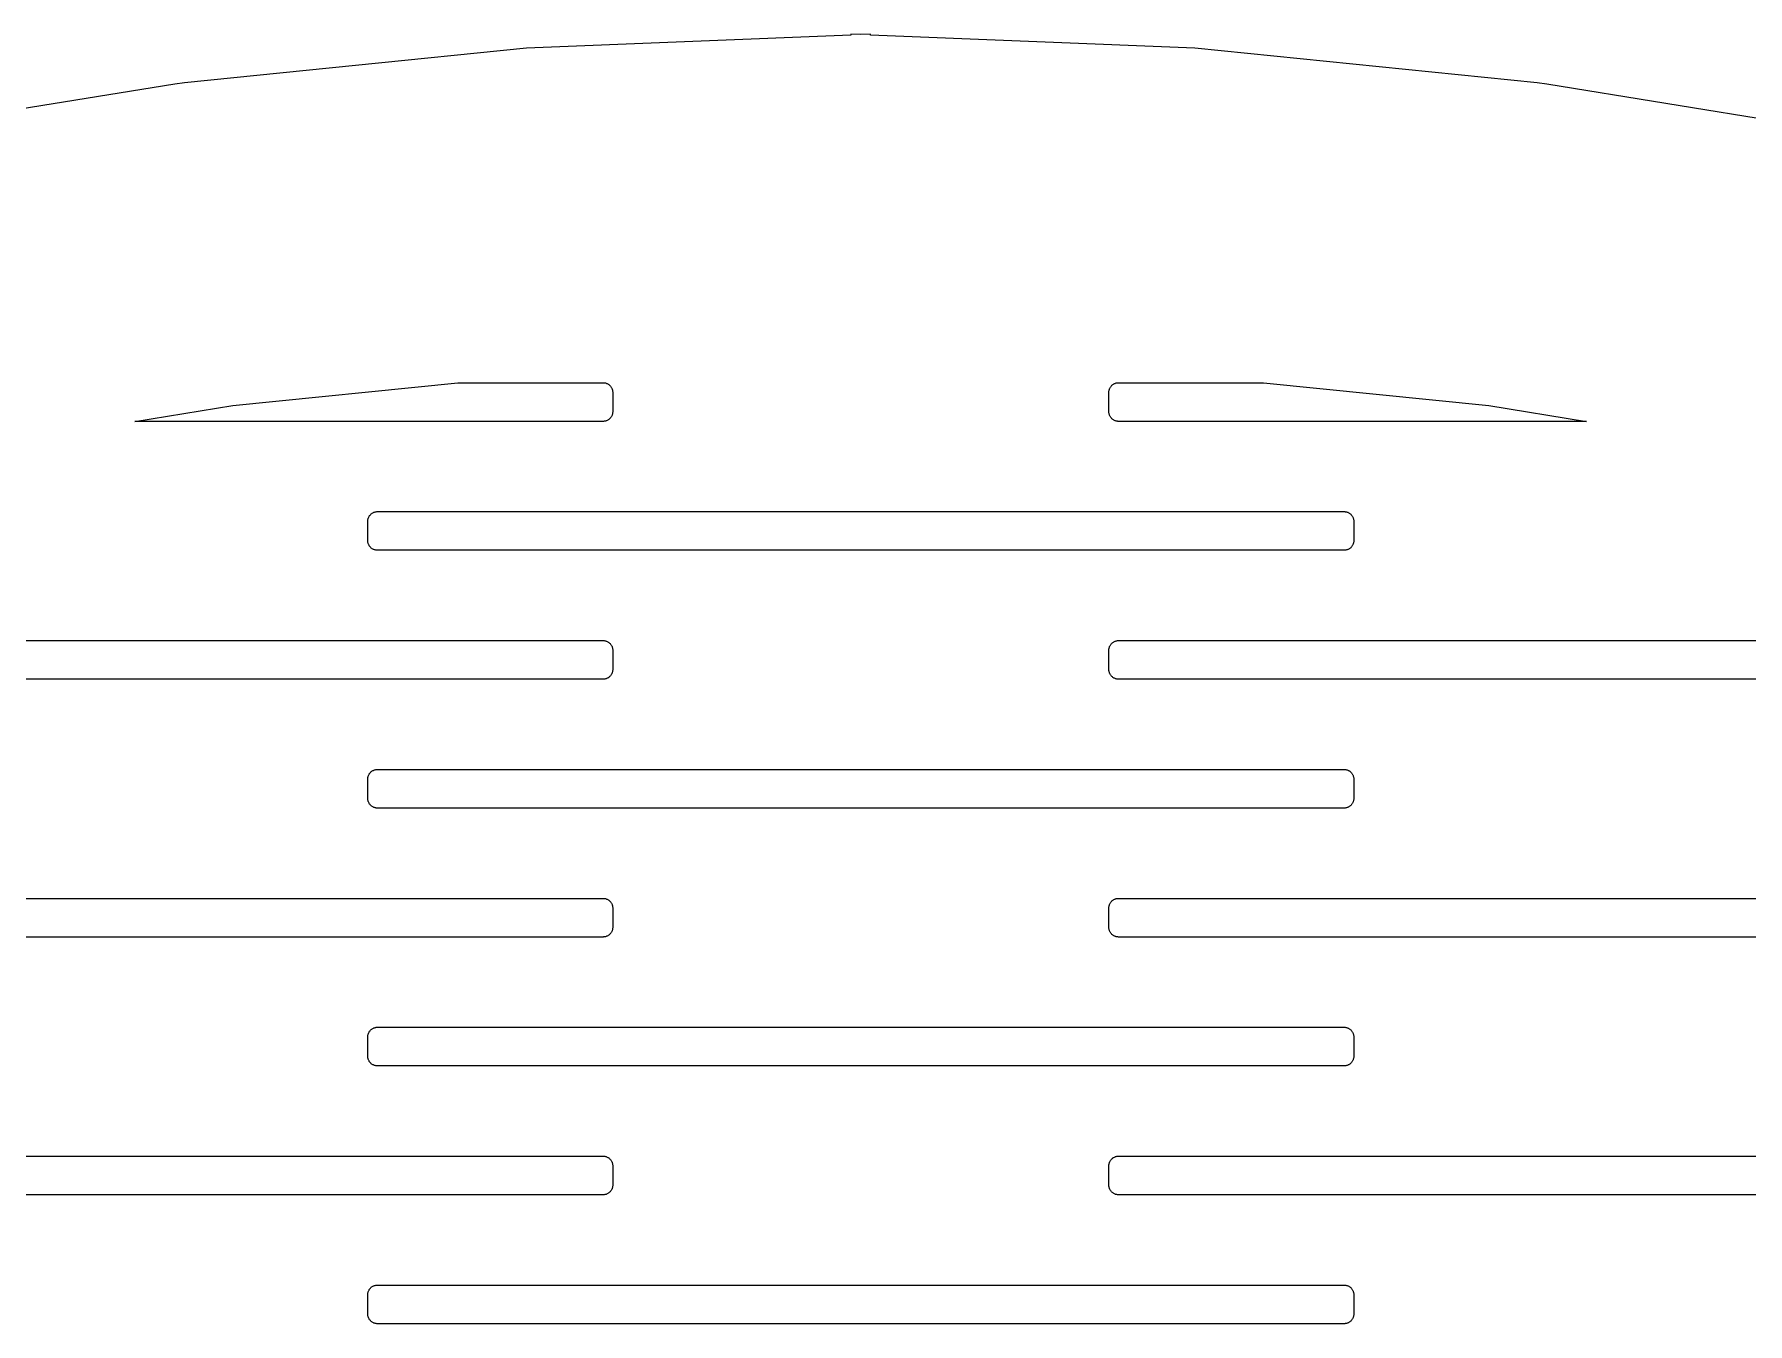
# Model space of a CAD drawing. Header units: metres. Extents: x -156 to 156, y -163 to 163.
# Drawn here: x -25.7 to 27.5, y 122.7 to 162.7 of the extents above; entities that cross this region are included whole.
import ezdxf

# ---------------------------------------------------------------- set-up
doc = ezdxf.new("R2010")
doc.units = ezdxf.units.M

msp = doc.modelspace()

# ---------------------------------------------------------------- linework, layer by layer
for p, q in [((-10.3704, 162.277), (-20.9894, 161.203)), ((-0.30573, 162.687), (-10.3704, 162.277)), ((0, 162.7), (-0.30573, 162.712)), ((-0.30573, 162.712), (-0.30573, 162.687)), ((0.30573, 162.712), (0, 162.7)), ((0.30573, 162.687), (0.30573, 162.712)), ((10.3704, 162.277), (0.30573, 162.687)), ((20.9894, 161.203), (10.3704, 162.277)), ((-21.2901, 161.165), (-31.8081, 159.458)), ((-20.9894, 161.203), (-21.2901, 161.165)), ((21.2901, 161.165), (20.9894, 161.203)), ((31.8081, 159.458), (21.2901, 161.165)), ((-19.4877, 151.193), (-12.5017, 151.9)), ((-12.5017, 151.9), (-8, 151.9)), ((-8, 151.9), (-7.98116, 151.899)), ((-7.98116, 151.899), (-7.96239, 151.898)), ((-7.96239, 151.898), (-7.94377, 151.895)), ((-7.94377, 151.895), (-7.92538, 151.891)), ((-7.92538, 151.891), (-7.90729, 151.885)), ((-7.90729, 151.885), (-7.88956, 151.879)), ((-7.88956, 151.879), (-7.87225, 151.871)), ((-7.87225, 151.871), (-7.85547, 151.863)), ((-7.85547, 151.863), (-7.83925, 151.853)), ((-7.83925, 151.853), (-7.82365, 151.843)), ((-7.82365, 151.843), (-7.80876, 151.831)), ((-7.80876, 151.831), (-7.79463, 151.819)), ((-7.79463, 151.819), (-7.7813, 151.805)), ((-7.7813, 151.805), (-7.76884, 151.791)), ((-7.76884, 151.791), (-7.75729, 151.776)), ((-7.75729, 151.776), (-7.74669, 151.761)), ((-7.74669, 151.761), (-7.73711, 151.745)), ((-7.73711, 151.745), (-7.72855, 151.728)), ((-7.72855, 151.728), (-7.72105, 151.71)), ((-7.72105, 151.71), (-7.71468, 151.693)), ((-7.71468, 151.693), (-7.70941, 151.675)), ((-7.70941, 151.675), (-7.70531, 151.656)), ((-7.70531, 151.656), (-7.70236, 151.638)), ((-7.70236, 151.638), (-7.70059, 151.619)), ((-7.70059, 151.619), (-7.7, 151.6)), ((-7.7, 151.6), (-7.7, 151)), ((7.7, 151.6), (7.70059, 151.619)), ((7.7, 151), (7.7, 151.6)), ((7.70059, 151.619), (7.70236, 151.638)), ((7.70236, 151.638), (7.70531, 151.656)), ((7.70531, 151.656), (7.70941, 151.675)), ((7.70941, 151.675), (7.71468, 151.693)), ((7.71468, 151.693), (7.72105, 151.71)), ((7.72105, 151.71), (7.72855, 151.728)), ((7.72855, 151.728), (7.73711, 151.745)), ((7.73711, 151.745), (7.74669, 151.761)), ((7.74669, 151.761), (7.75729, 151.776)), ((7.75729, 151.776), (7.76884, 151.791)), ((7.76884, 151.791), (7.7813, 151.805)), ((7.7813, 151.805), (7.79463, 151.819)), ((7.79463, 151.819), (7.80876, 151.831)), ((7.80876, 151.831), (7.82365, 151.843)), ((7.82365, 151.843), (7.83925, 151.853)), ((7.83925, 151.853), (7.85547, 151.863)), ((7.85547, 151.863), (7.87225, 151.871)), ((7.87225, 151.871), (7.88956, 151.879)), ((7.88956, 151.879), (7.90729, 151.885)), ((7.90729, 151.885), (7.92538, 151.891)), ((7.92538, 151.891), (7.94377, 151.895)), ((7.94377, 151.895), (7.96239, 151.898)), ((7.96239, 151.898), (7.98116, 151.899)), ((7.98116, 151.899), (8, 151.9)), ((8, 151.9), (12.5017, 151.9)), ((12.5017, 151.9), (19.4877, 151.193)), ((-22.5271, 150.7), (-19.4877, 151.193)), ((19.4877, 151.193), (22.5271, 150.7)), ((-8, 150.7), (-22.5271, 150.7)), ((-7.98116, 150.701), (-8, 150.7)), ((-7.96239, 150.702), (-7.98116, 150.701)), ((-7.94377, 150.705), (-7.96239, 150.702)), ((-7.92538, 150.709), (-7.94377, 150.705)), ((-7.90729, 150.715), (-7.92538, 150.709)), ((-7.88956, 150.721), (-7.90729, 150.715)), ((-7.87225, 150.729), (-7.88956, 150.721)), ((-7.85547, 150.737), (-7.87225, 150.729)), ((-7.83925, 150.747), (-7.85547, 150.737)), ((-7.82365, 150.757), (-7.83925, 150.747)), ((-7.80876, 150.769), (-7.82365, 150.757)), ((-7.79463, 150.781), (-7.80876, 150.769)), ((-7.7813, 150.795), (-7.79463, 150.781)), ((-7.76884, 150.809), (-7.7813, 150.795)), ((-7.75729, 150.824), (-7.76884, 150.809)), ((-7.74669, 150.839), (-7.75729, 150.824)), ((-7.73711, 150.855), (-7.74669, 150.839)), ((-7.72855, 150.872), (-7.73711, 150.855)), ((-7.72105, 150.89), (-7.72855, 150.872)), ((-7.71468, 150.907), (-7.72105, 150.89)), ((-7.70941, 150.925), (-7.71468, 150.907)), ((-7.70531, 150.944), (-7.70941, 150.925)), ((-7.70236, 150.962), (-7.70531, 150.944)), ((-7.70059, 150.981), (-7.70236, 150.962)), ((-7.7, 151), (-7.70059, 150.981)), ((7.70059, 150.981), (7.7, 151)), ((7.70236, 150.962), (7.70059, 150.981)), ((7.70531, 150.944), (7.70236, 150.962)), ((7.70941, 150.925), (7.70531, 150.944)), ((7.71468, 150.907), (7.70941, 150.925)), ((7.72105, 150.89), (7.71468, 150.907)), ((7.72855, 150.872), (7.72105, 150.89)), ((7.73711, 150.855), (7.72855, 150.872)), ((7.74669, 150.839), (7.73711, 150.855)), ((7.75729, 150.824), (7.74669, 150.839)), ((7.76884, 150.809), (7.75729, 150.824)), ((7.7813, 150.795), (7.76884, 150.809)), ((7.79463, 150.781), (7.7813, 150.795)), ((7.80876, 150.769), (7.79463, 150.781)), ((7.82365, 150.757), (7.80876, 150.769)), ((7.83925, 150.747), (7.82365, 150.757)), ((7.85547, 150.737), (7.83925, 150.747)), ((7.87225, 150.729), (7.85547, 150.737)), ((7.88956, 150.721), (7.87225, 150.729)), ((7.90729, 150.715), (7.88956, 150.721)), ((7.92538, 150.709), (7.90729, 150.715)), ((7.94377, 150.705), (7.92538, 150.709)), ((7.96239, 150.702), (7.94377, 150.705)), ((7.98116, 150.701), (7.96239, 150.702)), ((8, 150.7), (7.98116, 150.701)), ((22.5271, 150.7), (8, 150.7)), ((-15.1912, 147.831), (-15.1763, 147.843)), ((-15.1763, 147.843), (-15.1607, 147.853)), ((-15.1607, 147.853), (-15.1445, 147.863)), ((-15.1445, 147.863), (-15.1277, 147.871)), ((-15.1277, 147.871), (-15.1104, 147.879)), ((-15.1104, 147.879), (-15.0927, 147.885)), ((-15.0927, 147.885), (-15.0746, 147.891)), ((-15.0746, 147.891), (-15.0562, 147.895)), ((-15.0562, 147.895), (-15.0376, 147.898)), ((-15.0376, 147.898), (-15.0188, 147.899)), ((-15.0188, 147.899), (-15, 147.9)), ((-15, 147.9), (15, 147.9)), ((15, 147.9), (15.0188, 147.899)), ((15.0188, 147.899), (15.0376, 147.898)), ((15.0376, 147.898), (15.0562, 147.895)), ((15.0562, 147.895), (15.0746, 147.891)), ((15.0746, 147.891), (15.0927, 147.885)), ((15.0927, 147.885), (15.1104, 147.879)), ((15.1104, 147.879), (15.1277, 147.871)), ((15.1277, 147.871), (15.1445, 147.863)), ((15.1445, 147.863), (15.1607, 147.853)), ((15.1607, 147.853), (15.1763, 147.843)), ((15.1763, 147.843), (15.1912, 147.831)), ((-15.3, 147.6), (-15.2994, 147.619)), ((-15.3, 147), (-15.3, 147.6)), ((-15.2994, 147.619), (-15.2976, 147.638)), ((-15.2976, 147.638), (-15.2947, 147.656)), ((-15.2947, 147.656), (-15.2906, 147.675)), ((-15.2906, 147.675), (-15.2853, 147.693)), ((-15.2853, 147.693), (-15.2789, 147.71)), ((-15.2789, 147.71), (-15.2714, 147.728)), ((-15.2714, 147.728), (-15.2629, 147.745)), ((-15.2629, 147.745), (-15.2533, 147.761)), ((-15.2533, 147.761), (-15.2427, 147.776)), ((-15.2427, 147.776), (-15.2311, 147.791)), ((-15.2311, 147.791), (-15.2187, 147.805)), ((-15.2187, 147.805), (-15.2054, 147.819)), ((-15.2054, 147.819), (-15.1912, 147.831)), ((15.1912, 147.831), (15.2054, 147.819)), ((15.2054, 147.819), (15.2187, 147.805)), ((15.2187, 147.805), (15.2311, 147.791)), ((15.2311, 147.791), (15.2427, 147.776)), ((15.2427, 147.776), (15.2533, 147.761)), ((15.2533, 147.761), (15.2629, 147.745)), ((15.2629, 147.745), (15.2714, 147.728)), ((15.2714, 147.728), (15.2789, 147.71)), ((15.2789, 147.71), (15.2853, 147.693)), ((15.2853, 147.693), (15.2906, 147.675)), ((15.2906, 147.675), (15.2947, 147.656)), ((15.2947, 147.656), (15.2976, 147.638)), ((15.2976, 147.638), (15.2994, 147.619)), ((15.2994, 147.619), (15.3, 147.6)), ((15.3, 147.6), (15.3, 147)), ((-15.2994, 146.981), (-15.3, 147)), ((-15.2976, 146.962), (-15.2994, 146.981)), ((-15.2947, 146.944), (-15.2976, 146.962)), ((-15.2906, 146.925), (-15.2947, 146.944)), ((-15.2853, 146.907), (-15.2906, 146.925)), ((-15.2789, 146.89), (-15.2853, 146.907)), ((-15.2714, 146.872), (-15.2789, 146.89)), ((-15.2629, 146.855), (-15.2714, 146.872)), ((-15.2533, 146.839), (-15.2629, 146.855)), ((-15.2427, 146.824), (-15.2533, 146.839)), ((-15.2311, 146.809), (-15.2427, 146.824)), ((-15.2187, 146.795), (-15.2311, 146.809)), ((-15.2054, 146.781), (-15.2187, 146.795)), ((-15.1912, 146.769), (-15.2054, 146.781)), ((15.2054, 146.781), (15.1912, 146.769)), ((15.2187, 146.795), (15.2054, 146.781)), ((15.2311, 146.809), (15.2187, 146.795)), ((15.2427, 146.824), (15.2311, 146.809)), ((15.2533, 146.839), (15.2427, 146.824)), ((15.2629, 146.855), (15.2533, 146.839)), ((15.2714, 146.872), (15.2629, 146.855)), ((15.2789, 146.89), (15.2714, 146.872)), ((15.2853, 146.907), (15.2789, 146.89)), ((15.2906, 146.925), (15.2853, 146.907)), ((15.2947, 146.944), (15.2906, 146.925)), ((15.2976, 146.962), (15.2947, 146.944)), ((15.2994, 146.981), (15.2976, 146.962)), ((15.3, 147), (15.2994, 146.981)), ((-15.1763, 146.757), (-15.1912, 146.769)), ((-15.1607, 146.747), (-15.1763, 146.757)), ((-15.1445, 146.737), (-15.1607, 146.747)), ((-15.1277, 146.729), (-15.1445, 146.737)), ((-15.1104, 146.721), (-15.1277, 146.729)), ((-15.0927, 146.715), (-15.1104, 146.721)), ((-15.0746, 146.709), (-15.0927, 146.715)), ((-15.0562, 146.705), (-15.0746, 146.709)), ((-15.0376, 146.702), (-15.0562, 146.705)), ((-15.0188, 146.701), (-15.0376, 146.702)), ((-15, 146.7), (-15.0188, 146.701)), ((15, 146.7), (-15, 146.7)), ((15.0188, 146.701), (15, 146.7)), ((15.0376, 146.702), (15.0188, 146.701)), ((15.0562, 146.705), (15.0376, 146.702)), ((15.0746, 146.709), (15.0562, 146.705)), ((15.0927, 146.715), (15.0746, 146.709)), ((15.1104, 146.721), (15.0927, 146.715)), ((15.1277, 146.729), (15.1104, 146.721)), ((15.1445, 146.737), (15.1277, 146.729)), ((15.1607, 146.747), (15.1445, 146.737)), ((15.1763, 146.757), (15.1607, 146.747)), ((15.1912, 146.769), (15.1763, 146.757)), ((-35, 143.9), (-8, 143.9)), ((-8, 143.9), (-7.98116, 143.899)), ((-7.98116, 143.899), (-7.96239, 143.898)), ((-7.96239, 143.898), (-7.94377, 143.895)), ((-7.94377, 143.895), (-7.92538, 143.891)), ((-7.92538, 143.891), (-7.90729, 143.885)), ((-7.90729, 143.885), (-7.88956, 143.879)), ((-7.88956, 143.879), (-7.87225, 143.871)), ((-7.87225, 143.871), (-7.85547, 143.863)), ((-7.85547, 143.863), (-7.83925, 143.853)), ((-7.83925, 143.853), (-7.82365, 143.843)), ((-7.82365, 143.843), (-7.80876, 143.831)), ((-7.80876, 143.831), (-7.79463, 143.819)), ((-7.79463, 143.819), (-7.7813, 143.805)), ((-7.7813, 143.805), (-7.76884, 143.791)), ((-7.76884, 143.791), (-7.75729, 143.776)), ((-7.75729, 143.776), (-7.74669, 143.761)), ((-7.74669, 143.761), (-7.73711, 143.745)), ((-7.73711, 143.745), (-7.72855, 143.728)), ((-7.72855, 143.728), (-7.72105, 143.71)), ((-7.72105, 143.71), (-7.71468, 143.693)), ((-7.71468, 143.693), (-7.70941, 143.675)), ((-7.70941, 143.675), (-7.70531, 143.656)), ((-7.70531, 143.656), (-7.70236, 143.638)), ((-7.70236, 143.638), (-7.70059, 143.619)), ((-7.70059, 143.619), (-7.7, 143.6)), ((-7.7, 143.6), (-7.7, 143)), ((7.7, 143.6), (7.70059, 143.619)), ((7.7, 143), (7.7, 143.6)), ((7.70059, 143.619), (7.70236, 143.638)), ((7.70236, 143.638), (7.70531, 143.656)), ((7.70531, 143.656), (7.70941, 143.675)), ((7.70941, 143.675), (7.71468, 143.693)), ((7.71468, 143.693), (7.72105, 143.71)), ((7.72105, 143.71), (7.72855, 143.728)), ((7.72855, 143.728), (7.73711, 143.745)), ((7.73711, 143.745), (7.74669, 143.761)), ((7.74669, 143.761), (7.75729, 143.776)), ((7.75729, 143.776), (7.76884, 143.791)), ((7.76884, 143.791), (7.7813, 143.805)), ((7.7813, 143.805), (7.79463, 143.819)), ((7.79463, 143.819), (7.80876, 143.831)), ((7.80876, 143.831), (7.82365, 143.843)), ((7.82365, 143.843), (7.83925, 143.853)), ((7.83925, 143.853), (7.85547, 143.863)), ((7.85547, 143.863), (7.87225, 143.871)), ((7.87225, 143.871), (7.88956, 143.879)), ((7.88956, 143.879), (7.90729, 143.885)), ((7.90729, 143.885), (7.92538, 143.891)), ((7.92538, 143.891), (7.94377, 143.895)), ((7.94377, 143.895), (7.96239, 143.898)), ((7.96239, 143.898), (7.98116, 143.899)), ((7.98116, 143.899), (8, 143.9)), ((8, 143.9), (35, 143.9)), ((-8, 142.7), (-35, 142.7)), ((-7.98116, 142.701), (-8, 142.7)), ((-7.96239, 142.702), (-7.98116, 142.701)), ((-7.94377, 142.705), (-7.96239, 142.702)), ((-7.92538, 142.709), (-7.94377, 142.705)), ((-7.90729, 142.715), (-7.92538, 142.709)), ((-7.88956, 142.721), (-7.90729, 142.715)), ((-7.87225, 142.729), (-7.88956, 142.721)), ((-7.85547, 142.737), (-7.87225, 142.729)), ((-7.83925, 142.747), (-7.85547, 142.737)), ((-7.82365, 142.757), (-7.83925, 142.747)), ((-7.80876, 142.769), (-7.82365, 142.757)), ((-7.79463, 142.781), (-7.80876, 142.769)), ((-7.7813, 142.795), (-7.79463, 142.781)), ((-7.76884, 142.809), (-7.7813, 142.795)), ((-7.75729, 142.824), (-7.76884, 142.809)), ((-7.74669, 142.839), (-7.75729, 142.824)), ((-7.73711, 142.855), (-7.74669, 142.839)), ((-7.72855, 142.872), (-7.73711, 142.855)), ((-7.72105, 142.89), (-7.72855, 142.872)), ((-7.71468, 142.907), (-7.72105, 142.89)), ((-7.70941, 142.925), (-7.71468, 142.907)), ((-7.70531, 142.944), (-7.70941, 142.925)), ((-7.70236, 142.962), (-7.70531, 142.944)), ((-7.70059, 142.981), (-7.70236, 142.962)), ((-7.7, 143), (-7.70059, 142.981)), ((7.70059, 142.981), (7.7, 143)), ((7.70236, 142.962), (7.70059, 142.981)), ((7.70531, 142.944), (7.70236, 142.962)), ((7.70941, 142.925), (7.70531, 142.944)), ((7.71468, 142.907), (7.70941, 142.925)), ((7.72105, 142.89), (7.71468, 142.907)), ((7.72855, 142.872), (7.72105, 142.89)), ((7.73711, 142.855), (7.72855, 142.872)), ((7.74669, 142.839), (7.73711, 142.855)), ((7.75729, 142.824), (7.74669, 142.839)), ((7.76884, 142.809), (7.75729, 142.824)), ((7.7813, 142.795), (7.76884, 142.809)), ((7.79463, 142.781), (7.7813, 142.795)), ((7.80876, 142.769), (7.79463, 142.781)), ((7.82365, 142.757), (7.80876, 142.769)), ((7.83925, 142.747), (7.82365, 142.757)), ((7.85547, 142.737), (7.83925, 142.747)), ((7.87225, 142.729), (7.85547, 142.737)), ((7.88956, 142.721), (7.87225, 142.729)), ((7.90729, 142.715), (7.88956, 142.721)), ((7.92538, 142.709), (7.90729, 142.715)), ((7.94377, 142.705), (7.92538, 142.709)), ((7.96239, 142.702), (7.94377, 142.705)), ((7.98116, 142.701), (7.96239, 142.702)), ((8, 142.7), (7.98116, 142.701)), ((35, 142.7), (8, 142.7)), ((-15.1607, 139.853), (-15.1445, 139.863)), ((-15.1445, 139.863), (-15.1277, 139.871)), ((-15.1277, 139.871), (-15.1104, 139.879)), ((-15.1104, 139.879), (-15.0927, 139.885)), ((-15.0927, 139.885), (-15.0746, 139.891)), ((-15.0746, 139.891), (-15.0562, 139.895)), ((-15.0562, 139.895), (-15.0376, 139.898)), ((-15.0376, 139.898), (-15.0188, 139.899)), ((-15.0188, 139.899), (-15, 139.9)), ((-15, 139.9), (15, 139.9)), ((15, 139.9), (15.0188, 139.899)), ((15.0188, 139.899), (15.0376, 139.898)), ((15.0376, 139.898), (15.0562, 139.895)), ((15.0562, 139.895), (15.0746, 139.891)), ((15.0746, 139.891), (15.0927, 139.885)), ((15.0927, 139.885), (15.1104, 139.879)), ((15.1104, 139.879), (15.1277, 139.871)), ((15.1277, 139.871), (15.1445, 139.863)), ((15.1445, 139.863), (15.1607, 139.853)), ((-15.3, 139.6), (-15.2994, 139.619)), ((-15.3, 139), (-15.3, 139.6)), ((-15.2994, 139.619), (-15.2976, 139.638)), ((-15.2976, 139.638), (-15.2947, 139.656)), ((-15.2947, 139.656), (-15.2906, 139.675)), ((-15.2906, 139.675), (-15.2853, 139.693)), ((-15.2853, 139.693), (-15.2789, 139.71)), ((-15.2789, 139.71), (-15.2714, 139.728)), ((-15.2714, 139.728), (-15.2629, 139.745)), ((-15.2629, 139.745), (-15.2533, 139.761)), ((-15.2533, 139.761), (-15.2427, 139.776)), ((-15.2427, 139.776), (-15.2311, 139.791)), ((-15.2311, 139.791), (-15.2187, 139.805)), ((-15.2187, 139.805), (-15.2054, 139.819)), ((-15.2054, 139.819), (-15.1912, 139.831)), ((-15.1912, 139.831), (-15.1763, 139.843)), ((-15.1763, 139.843), (-15.1607, 139.853)), ((15.1607, 139.853), (15.1763, 139.843)), ((15.1763, 139.843), (15.1912, 139.831)), ((15.1912, 139.831), (15.2054, 139.819)), ((15.2054, 139.819), (15.2187, 139.805)), ((15.2187, 139.805), (15.2311, 139.791)), ((15.2311, 139.791), (15.2427, 139.776)), ((15.2427, 139.776), (15.2533, 139.761)), ((15.2533, 139.761), (15.2629, 139.745)), ((15.2629, 139.745), (15.2714, 139.728)), ((15.2714, 139.728), (15.2789, 139.71)), ((15.2789, 139.71), (15.2853, 139.693)), ((15.2853, 139.693), (15.2906, 139.675)), ((15.2906, 139.675), (15.2947, 139.656)), ((15.2947, 139.656), (15.2976, 139.638)), ((15.2976, 139.638), (15.2994, 139.619)), ((15.2994, 139.619), (15.3, 139.6)), ((15.3, 139.6), (15.3, 139)), ((-15.2994, 138.981), (-15.3, 139)), ((-15.2976, 138.962), (-15.2994, 138.981)), ((-15.2947, 138.944), (-15.2976, 138.962)), ((-15.2906, 138.925), (-15.2947, 138.944)), ((-15.2853, 138.907), (-15.2906, 138.925)), ((-15.2789, 138.89), (-15.2853, 138.907)), ((-15.2714, 138.872), (-15.2789, 138.89)), ((-15.2629, 138.855), (-15.2714, 138.872)), ((-15.2533, 138.839), (-15.2629, 138.855)), ((-15.2427, 138.824), (-15.2533, 138.839)), ((-15.2311, 138.809), (-15.2427, 138.824)), ((-15.2187, 138.795), (-15.2311, 138.809)), ((-15.2054, 138.781), (-15.2187, 138.795)), ((15.2187, 138.795), (15.2054, 138.781)), ((15.2311, 138.809), (15.2187, 138.795)), ((15.2427, 138.824), (15.2311, 138.809)), ((15.2533, 138.839), (15.2427, 138.824)), ((15.2629, 138.855), (15.2533, 138.839)), ((15.2714, 138.872), (15.2629, 138.855)), ((15.2789, 138.89), (15.2714, 138.872)), ((15.2853, 138.907), (15.2789, 138.89)), ((15.2906, 138.925), (15.2853, 138.907)), ((15.2947, 138.944), (15.2906, 138.925)), ((15.2976, 138.962), (15.2947, 138.944)), ((15.2994, 138.981), (15.2976, 138.962)), ((15.3, 139), (15.2994, 138.981)), ((-15.1912, 138.769), (-15.2054, 138.781)), ((-15.1763, 138.757), (-15.1912, 138.769)), ((-15.1607, 138.747), (-15.1763, 138.757)), ((-15.1445, 138.737), (-15.1607, 138.747)), ((-15.1277, 138.729), (-15.1445, 138.737)), ((-15.1104, 138.721), (-15.1277, 138.729)), ((-15.0927, 138.715), (-15.1104, 138.721)), ((-15.0746, 138.709), (-15.0927, 138.715)), ((-15.0562, 138.705), (-15.0746, 138.709)), ((-15.0376, 138.702), (-15.0562, 138.705)), ((-15.0188, 138.701), (-15.0376, 138.702)), ((-15, 138.7), (-15.0188, 138.701)), ((15, 138.7), (-15, 138.7)), ((15.0188, 138.701), (15, 138.7)), ((15.0376, 138.702), (15.0188, 138.701)), ((15.0562, 138.705), (15.0376, 138.702)), ((15.0746, 138.709), (15.0562, 138.705)), ((15.0927, 138.715), (15.0746, 138.709)), ((15.1104, 138.721), (15.0927, 138.715)), ((15.1277, 138.729), (15.1104, 138.721)), ((15.1445, 138.737), (15.1277, 138.729)), ((15.1607, 138.747), (15.1445, 138.737)), ((15.1763, 138.757), (15.1607, 138.747)), ((15.1912, 138.769), (15.1763, 138.757)), ((15.2054, 138.781), (15.1912, 138.769)), ((-35, 135.9), (-8, 135.9)), ((-8, 135.9), (-7.98116, 135.899)), ((-7.98116, 135.899), (-7.96239, 135.898)), ((-7.96239, 135.898), (-7.94377, 135.895)), ((-7.94377, 135.895), (-7.92538, 135.891)), ((-7.92538, 135.891), (-7.90729, 135.885)), ((-7.90729, 135.885), (-7.88956, 135.879)), ((-7.88956, 135.879), (-7.87225, 135.871)), ((-7.87225, 135.871), (-7.85547, 135.863)), ((-7.85547, 135.863), (-7.83925, 135.853)), ((-7.83925, 135.853), (-7.82365, 135.843)), ((-7.82365, 135.843), (-7.80876, 135.831)), ((-7.80876, 135.831), (-7.79463, 135.819)), ((-7.79463, 135.819), (-7.7813, 135.805)), ((-7.7813, 135.805), (-7.76884, 135.791)), ((-7.76884, 135.791), (-7.75729, 135.776)), ((-7.75729, 135.776), (-7.74669, 135.761)), ((-7.74669, 135.761), (-7.73711, 135.745)), ((-7.73711, 135.745), (-7.72855, 135.728)), ((-7.72855, 135.728), (-7.72105, 135.71)), ((-7.72105, 135.71), (-7.71468, 135.693)), ((-7.71468, 135.693), (-7.70941, 135.675)), ((-7.70941, 135.675), (-7.70531, 135.656)), ((-7.70531, 135.656), (-7.70236, 135.638)), ((-7.70236, 135.638), (-7.70059, 135.619)), ((-7.70059, 135.619), (-7.7, 135.6)), ((7.7, 135.6), (7.70059, 135.619)), ((7.70059, 135.619), (7.70236, 135.638)), ((7.70236, 135.638), (7.70531, 135.656)), ((7.70531, 135.656), (7.70941, 135.675)), ((7.70941, 135.675), (7.71468, 135.693)), ((7.71468, 135.693), (7.72105, 135.71)), ((7.72105, 135.71), (7.72855, 135.728)), ((7.72855, 135.728), (7.73711, 135.745)), ((7.73711, 135.745), (7.74669, 135.761)), ((7.74669, 135.761), (7.75729, 135.776)), ((7.75729, 135.776), (7.76884, 135.791)), ((7.76884, 135.791), (7.7813, 135.805)), ((7.7813, 135.805), (7.79463, 135.819)), ((7.79463, 135.819), (7.80876, 135.831)), ((7.80876, 135.831), (7.82365, 135.843)), ((7.82365, 135.843), (7.83925, 135.853)), ((7.83925, 135.853), (7.85547, 135.863)), ((7.85547, 135.863), (7.87225, 135.871)), ((7.87225, 135.871), (7.88956, 135.879)), ((7.88956, 135.879), (7.90729, 135.885)), ((7.90729, 135.885), (7.92538, 135.891)), ((7.92538, 135.891), (7.94377, 135.895)), ((7.94377, 135.895), (7.96239, 135.898)), ((7.96239, 135.898), (7.98116, 135.899)), ((7.98116, 135.899), (8, 135.9)), ((8, 135.9), (35, 135.9)), ((-7.7, 135.6), (-7.7, 135)), ((7.7, 135), (7.7, 135.6)), ((-8, 134.7), (-35, 134.7)), ((-7.98116, 134.701), (-8, 134.7)), ((-7.96239, 134.702), (-7.98116, 134.701)), ((-7.94377, 134.705), (-7.96239, 134.702)), ((-7.92538, 134.709), (-7.94377, 134.705)), ((-7.90729, 134.715), (-7.92538, 134.709)), ((-7.88956, 134.721), (-7.90729, 134.715)), ((-7.87225, 134.729), (-7.88956, 134.721)), ((-7.85547, 134.737), (-7.87225, 134.729)), ((-7.83925, 134.747), (-7.85547, 134.737)), ((-7.82365, 134.757), (-7.83925, 134.747)), ((-7.80876, 134.769), (-7.82365, 134.757)), ((-7.79463, 134.781), (-7.80876, 134.769)), ((-7.7813, 134.795), (-7.79463, 134.781)), ((-7.76884, 134.809), (-7.7813, 134.795)), ((-7.75729, 134.824), (-7.76884, 134.809)), ((-7.74669, 134.839), (-7.75729, 134.824)), ((-7.73711, 134.855), (-7.74669, 134.839)), ((-7.72855, 134.872), (-7.73711, 134.855)), ((-7.72105, 134.89), (-7.72855, 134.872)), ((-7.71468, 134.907), (-7.72105, 134.89)), ((-7.70941, 134.925), (-7.71468, 134.907)), ((-7.70531, 134.944), (-7.70941, 134.925)), ((-7.70236, 134.962), (-7.70531, 134.944)), ((-7.70059, 134.981), (-7.70236, 134.962)), ((-7.7, 135), (-7.70059, 134.981)), ((7.70059, 134.981), (7.7, 135)), ((7.70236, 134.962), (7.70059, 134.981)), ((7.70531, 134.944), (7.70236, 134.962)), ((7.70941, 134.925), (7.70531, 134.944)), ((7.71468, 134.907), (7.70941, 134.925)), ((7.72105, 134.89), (7.71468, 134.907)), ((7.72855, 134.872), (7.72105, 134.89)), ((7.73711, 134.855), (7.72855, 134.872)), ((7.74669, 134.839), (7.73711, 134.855)), ((7.75729, 134.824), (7.74669, 134.839)), ((7.76884, 134.809), (7.75729, 134.824)), ((7.7813, 134.795), (7.76884, 134.809)), ((7.79463, 134.781), (7.7813, 134.795)), ((7.80876, 134.769), (7.79463, 134.781)), ((7.82365, 134.757), (7.80876, 134.769)), ((7.83925, 134.747), (7.82365, 134.757)), ((7.85547, 134.737), (7.83925, 134.747)), ((7.87225, 134.729), (7.85547, 134.737)), ((7.88956, 134.721), (7.87225, 134.729)), ((7.90729, 134.715), (7.88956, 134.721)), ((7.92538, 134.709), (7.90729, 134.715)), ((7.94377, 134.705), (7.92538, 134.709)), ((7.96239, 134.702), (7.94377, 134.705)), ((7.98116, 134.701), (7.96239, 134.702)), ((8, 134.7), (7.98116, 134.701)), ((35, 134.7), (8, 134.7)), ((-15.1104, 131.879), (-15.0927, 131.885)), ((-15.0927, 131.885), (-15.0746, 131.891)), ((-15.0746, 131.891), (-15.0562, 131.895)), ((-15.0562, 131.895), (-15.0376, 131.898)), ((-15.0376, 131.898), (-15.0188, 131.899)), ((-15.0188, 131.899), (-15, 131.9)), ((-15, 131.9), (15, 131.9)), ((15, 131.9), (15.0188, 131.899)), ((15.0188, 131.899), (15.0376, 131.898)), ((15.0376, 131.898), (15.0562, 131.895)), ((15.0562, 131.895), (15.0746, 131.891)), ((15.0746, 131.891), (15.0927, 131.885)), ((15.0927, 131.885), (15.1104, 131.879)), ((-15.3, 131.6), (-15.2994, 131.619)), ((-15.3, 131), (-15.3, 131.6)), ((-15.2994, 131.619), (-15.2976, 131.638)), ((-15.2976, 131.638), (-15.2947, 131.656)), ((-15.2947, 131.656), (-15.2906, 131.675)), ((-15.2906, 131.675), (-15.2853, 131.693)), ((-15.2853, 131.693), (-15.2789, 131.71)), ((-15.2789, 131.71), (-15.2714, 131.728)), ((-15.2714, 131.728), (-15.2629, 131.745)), ((-15.2629, 131.745), (-15.2533, 131.761)), ((-15.2533, 131.761), (-15.2427, 131.776)), ((-15.2427, 131.776), (-15.2311, 131.791)), ((-15.2311, 131.791), (-15.2187, 131.805)), ((-15.2187, 131.805), (-15.2054, 131.819)), ((-15.2054, 131.819), (-15.1912, 131.831)), ((-15.1912, 131.831), (-15.1763, 131.843)), ((-15.1763, 131.843), (-15.1607, 131.853)), ((-15.1607, 131.853), (-15.1445, 131.863)), ((-15.1445, 131.863), (-15.1277, 131.871)), ((-15.1277, 131.871), (-15.1104, 131.879)), ((15.1104, 131.879), (15.1277, 131.871)), ((15.1277, 131.871), (15.1445, 131.863)), ((15.1445, 131.863), (15.1607, 131.853)), ((15.1607, 131.853), (15.1763, 131.843)), ((15.1763, 131.843), (15.1912, 131.831)), ((15.1912, 131.831), (15.2054, 131.819)), ((15.2054, 131.819), (15.2187, 131.805)), ((15.2187, 131.805), (15.2311, 131.791)), ((15.2311, 131.791), (15.2427, 131.776)), ((15.2427, 131.776), (15.2533, 131.761)), ((15.2533, 131.761), (15.2629, 131.745)), ((15.2629, 131.745), (15.2714, 131.728)), ((15.2714, 131.728), (15.2789, 131.71)), ((15.2789, 131.71), (15.2853, 131.693)), ((15.2853, 131.693), (15.2906, 131.675)), ((15.2906, 131.675), (15.2947, 131.656)), ((15.2947, 131.656), (15.2976, 131.638)), ((15.2976, 131.638), (15.2994, 131.619)), ((15.2994, 131.619), (15.3, 131.6)), ((15.3, 131.6), (15.3, 131)), ((-15.2994, 130.981), (-15.3, 131)), ((-15.2976, 130.962), (-15.2994, 130.981)), ((-15.2947, 130.944), (-15.2976, 130.962)), ((-15.2906, 130.925), (-15.2947, 130.944)), ((-15.2853, 130.907), (-15.2906, 130.925)), ((-15.2789, 130.89), (-15.2853, 130.907)), ((-15.2714, 130.872), (-15.2789, 130.89)), ((-15.2629, 130.855), (-15.2714, 130.872)), ((-15.2533, 130.839), (-15.2629, 130.855)), ((-15.2427, 130.824), (-15.2533, 130.839)), ((-15.2311, 130.809), (-15.2427, 130.824)), ((15.2427, 130.824), (15.2311, 130.809)), ((15.2533, 130.839), (15.2427, 130.824)), ((15.2629, 130.855), (15.2533, 130.839)), ((15.2714, 130.872), (15.2629, 130.855)), ((15.2789, 130.89), (15.2714, 130.872)), ((15.2853, 130.907), (15.2789, 130.89)), ((15.2906, 130.925), (15.2853, 130.907)), ((15.2947, 130.944), (15.2906, 130.925)), ((15.2976, 130.962), (15.2947, 130.944)), ((15.2994, 130.981), (15.2976, 130.962)), ((15.3, 131), (15.2994, 130.981)), ((-15.2187, 130.795), (-15.2311, 130.809)), ((-15.2054, 130.781), (-15.2187, 130.795)), ((-15.1912, 130.769), (-15.2054, 130.781)), ((-15.1763, 130.757), (-15.1912, 130.769)), ((-15.1607, 130.747), (-15.1763, 130.757)), ((-15.1445, 130.737), (-15.1607, 130.747)), ((-15.1277, 130.729), (-15.1445, 130.737)), ((-15.1104, 130.721), (-15.1277, 130.729)), ((-15.0927, 130.715), (-15.1104, 130.721)), ((-15.0746, 130.709), (-15.0927, 130.715)), ((-15.0562, 130.705), (-15.0746, 130.709)), ((-15.0376, 130.702), (-15.0562, 130.705)), ((-15.0188, 130.701), (-15.0376, 130.702)), ((-15, 130.7), (-15.0188, 130.701)), ((15, 130.7), (-15, 130.7)), ((15.0188, 130.701), (15, 130.7)), ((15.0376, 130.702), (15.0188, 130.701)), ((15.0562, 130.705), (15.0376, 130.702)), ((15.0746, 130.709), (15.0562, 130.705)), ((15.0927, 130.715), (15.0746, 130.709)), ((15.1104, 130.721), (15.0927, 130.715)), ((15.1277, 130.729), (15.1104, 130.721)), ((15.1445, 130.737), (15.1277, 130.729)), ((15.1607, 130.747), (15.1445, 130.737)), ((15.1763, 130.757), (15.1607, 130.747)), ((15.1912, 130.769), (15.1763, 130.757)), ((15.2054, 130.781), (15.1912, 130.769)), ((15.2187, 130.795), (15.2054, 130.781)), ((15.2311, 130.809), (15.2187, 130.795)), ((-35, 127.9), (-8, 127.9)), ((-8, 127.9), (-7.98116, 127.899)), ((-7.98116, 127.899), (-7.96239, 127.898)), ((-7.96239, 127.898), (-7.94377, 127.895)), ((-7.94377, 127.895), (-7.92538, 127.891)), ((-7.92538, 127.891), (-7.90729, 127.885)), ((-7.90729, 127.885), (-7.88956, 127.879)), ((-7.88956, 127.879), (-7.87225, 127.871)), ((-7.87225, 127.871), (-7.85547, 127.863)), ((-7.85547, 127.863), (-7.83925, 127.853)), ((-7.83925, 127.853), (-7.82365, 127.843)), ((-7.82365, 127.843), (-7.80876, 127.831)), ((-7.80876, 127.831), (-7.79463, 127.819)), ((-7.79463, 127.819), (-7.7813, 127.805)), ((-7.7813, 127.805), (-7.76884, 127.791)), ((-7.76884, 127.791), (-7.75729, 127.776)), ((-7.75729, 127.776), (-7.74669, 127.761)), ((-7.74669, 127.761), (-7.73711, 127.745)), ((-7.73711, 127.745), (-7.72855, 127.728)), ((-7.72855, 127.728), (-7.72105, 127.71)), ((-7.72105, 127.71), (-7.71468, 127.693)), ((-7.71468, 127.693), (-7.70941, 127.675)), ((-7.70941, 127.675), (-7.70531, 127.656)), ((-7.70531, 127.656), (-7.70236, 127.638)), ((-7.70236, 127.638), (-7.70059, 127.619)), ((7.70059, 127.619), (7.70236, 127.638)), ((7.70236, 127.638), (7.70531, 127.656)), ((7.70531, 127.656), (7.70941, 127.675)), ((7.70941, 127.675), (7.71468, 127.693)), ((7.71468, 127.693), (7.72105, 127.71)), ((7.72105, 127.71), (7.72855, 127.728)), ((7.72855, 127.728), (7.73711, 127.745)), ((7.73711, 127.745), (7.74669, 127.761)), ((7.74669, 127.761), (7.75729, 127.776)), ((7.75729, 127.776), (7.76884, 127.791)), ((7.76884, 127.791), (7.7813, 127.805)), ((7.7813, 127.805), (7.79463, 127.819)), ((7.79463, 127.819), (7.80876, 127.831)), ((7.80876, 127.831), (7.82365, 127.843)), ((7.82365, 127.843), (7.83925, 127.853)), ((7.83925, 127.853), (7.85547, 127.863)), ((7.85547, 127.863), (7.87225, 127.871)), ((7.87225, 127.871), (7.88956, 127.879)), ((7.88956, 127.879), (7.90729, 127.885)), ((7.90729, 127.885), (7.92538, 127.891)), ((7.92538, 127.891), (7.94377, 127.895)), ((7.94377, 127.895), (7.96239, 127.898)), ((7.96239, 127.898), (7.98116, 127.899)), ((7.98116, 127.899), (8, 127.9)), ((8, 127.9), (35, 127.9)), ((-7.70059, 127.619), (-7.7, 127.6)), ((-7.7, 127.6), (-7.7, 127)), ((7.7, 127.6), (7.70059, 127.619)), ((7.7, 127), (7.7, 127.6)), ((-8, 126.7), (-35, 126.7)), ((-7.98116, 126.701), (-8, 126.7)), ((-7.96239, 126.702), (-7.98116, 126.701)), ((-7.94377, 126.705), (-7.96239, 126.702)), ((-7.92538, 126.709), (-7.94377, 126.705)), ((-7.90729, 126.715), (-7.92538, 126.709)), ((-7.88956, 126.721), (-7.90729, 126.715)), ((-7.87225, 126.729), (-7.88956, 126.721)), ((-7.85547, 126.737), (-7.87225, 126.729)), ((-7.83925, 126.747), (-7.85547, 126.737)), ((-7.82365, 126.757), (-7.83925, 126.747)), ((-7.80876, 126.769), (-7.82365, 126.757)), ((-7.79463, 126.781), (-7.80876, 126.769)), ((-7.7813, 126.795), (-7.79463, 126.781)), ((-7.76884, 126.809), (-7.7813, 126.795)), ((-7.75729, 126.824), (-7.76884, 126.809)), ((-7.74669, 126.839), (-7.75729, 126.824)), ((-7.73711, 126.855), (-7.74669, 126.839)), ((-7.72855, 126.872), (-7.73711, 126.855)), ((-7.72105, 126.89), (-7.72855, 126.872)), ((-7.71468, 126.907), (-7.72105, 126.89)), ((-7.70941, 126.925), (-7.71468, 126.907)), ((-7.70531, 126.944), (-7.70941, 126.925)), ((-7.70236, 126.962), (-7.70531, 126.944)), ((-7.70059, 126.981), (-7.70236, 126.962)), ((-7.7, 127), (-7.70059, 126.981)), ((7.70059, 126.981), (7.7, 127)), ((7.70236, 126.962), (7.70059, 126.981)), ((7.70531, 126.944), (7.70236, 126.962)), ((7.70941, 126.925), (7.70531, 126.944)), ((7.71468, 126.907), (7.70941, 126.925)), ((7.72105, 126.89), (7.71468, 126.907)), ((7.72855, 126.872), (7.72105, 126.89)), ((7.73711, 126.855), (7.72855, 126.872)), ((7.74669, 126.839), (7.73711, 126.855)), ((7.75729, 126.824), (7.74669, 126.839)), ((7.76884, 126.809), (7.75729, 126.824)), ((7.7813, 126.795), (7.76884, 126.809)), ((7.79463, 126.781), (7.7813, 126.795)), ((7.80876, 126.769), (7.79463, 126.781)), ((7.82365, 126.757), (7.80876, 126.769)), ((7.83925, 126.747), (7.82365, 126.757)), ((7.85547, 126.737), (7.83925, 126.747)), ((7.87225, 126.729), (7.85547, 126.737)), ((7.88956, 126.721), (7.87225, 126.729)), ((7.90729, 126.715), (7.88956, 126.721)), ((7.92538, 126.709), (7.90729, 126.715)), ((7.94377, 126.705), (7.92538, 126.709)), ((7.96239, 126.702), (7.94377, 126.705)), ((7.98116, 126.701), (7.96239, 126.702)), ((8, 126.7), (7.98116, 126.701)), ((35, 126.7), (8, 126.7)), ((-15.3, 123.6), (-15.2994, 123.619)), ((-15.3, 123), (-15.3, 123.6)), ((-15.2994, 123.619), (-15.2976, 123.638)), ((-15.2976, 123.638), (-15.2947, 123.656)), ((-15.2947, 123.656), (-15.2906, 123.675)), ((-15.2906, 123.675), (-15.2853, 123.693)), ((-15.2853, 123.693), (-15.2789, 123.71)), ((-15.2789, 123.71), (-15.2714, 123.728)), ((-15.2714, 123.728), (-15.2629, 123.745)), ((-15.2629, 123.745), (-15.2533, 123.761)), ((-15.2533, 123.761), (-15.2427, 123.776)), ((-15.2427, 123.776), (-15.2311, 123.791)), ((-15.2311, 123.791), (-15.2187, 123.805)), ((-15.2187, 123.805), (-15.2054, 123.819)), ((-15.2054, 123.819), (-15.1912, 123.831)), ((-15.1912, 123.831), (-15.1763, 123.843)), ((-15.1763, 123.843), (-15.1607, 123.853)), ((-15.1607, 123.853), (-15.1445, 123.863)), ((-15.1445, 123.863), (-15.1277, 123.871)), ((-15.1277, 123.871), (-15.1104, 123.879)), ((-15.1104, 123.879), (-15.0927, 123.885)), ((-15.0927, 123.885), (-15.0746, 123.891)), ((-15.0746, 123.891), (-15.0562, 123.895)), ((-15.0562, 123.895), (-15.0376, 123.898)), ((-15.0376, 123.898), (-15.0188, 123.899)), ((-15.0188, 123.899), (-15, 123.9)), ((-15, 123.9), (15, 123.9)), ((15, 123.9), (15.0188, 123.899)), ((15.0188, 123.899), (15.0376, 123.898)), ((15.0376, 123.898), (15.0562, 123.895)), ((15.0562, 123.895), (15.0746, 123.891)), ((15.0746, 123.891), (15.0927, 123.885)), ((15.0927, 123.885), (15.1104, 123.879)), ((15.1104, 123.879), (15.1277, 123.871)), ((15.1277, 123.871), (15.1445, 123.863)), ((15.1445, 123.863), (15.1607, 123.853)), ((15.1607, 123.853), (15.1763, 123.843)), ((15.1763, 123.843), (15.1912, 123.831)), ((15.1912, 123.831), (15.2054, 123.819)), ((15.2054, 123.819), (15.2187, 123.805)), ((15.2187, 123.805), (15.2311, 123.791)), ((15.2311, 123.791), (15.2427, 123.776)), ((15.2427, 123.776), (15.2533, 123.761)), ((15.2533, 123.761), (15.2629, 123.745)), ((15.2629, 123.745), (15.2714, 123.728)), ((15.2714, 123.728), (15.2789, 123.71)), ((15.2789, 123.71), (15.2853, 123.693)), ((15.2853, 123.693), (15.2906, 123.675)), ((15.2906, 123.675), (15.2947, 123.656)), ((15.2947, 123.656), (15.2976, 123.638)), ((15.2976, 123.638), (15.2994, 123.619)), ((15.2994, 123.619), (15.3, 123.6)), ((15.3, 123.6), (15.3, 123)), ((-15.2994, 122.981), (-15.3, 123)), ((-15.2976, 122.962), (-15.2994, 122.981)), ((-15.2947, 122.944), (-15.2976, 122.962)), ((-15.2906, 122.925), (-15.2947, 122.944)), ((-15.2853, 122.907), (-15.2906, 122.925)), ((-15.2789, 122.89), (-15.2853, 122.907)), ((-15.2714, 122.872), (-15.2789, 122.89)), ((-15.2629, 122.855), (-15.2714, 122.872)), ((-15.2533, 122.839), (-15.2629, 122.855)), ((15.2629, 122.855), (15.2533, 122.839)), ((15.2714, 122.872), (15.2629, 122.855)), ((15.2789, 122.89), (15.2714, 122.872)), ((15.2853, 122.907), (15.2789, 122.89)), ((15.2906, 122.925), (15.2853, 122.907)), ((15.2947, 122.944), (15.2906, 122.925)), ((15.2976, 122.962), (15.2947, 122.944)), ((15.2994, 122.981), (15.2976, 122.962)), ((15.3, 123), (15.2994, 122.981)), ((-15.2427, 122.824), (-15.2533, 122.839)), ((-15.2311, 122.809), (-15.2427, 122.824)), ((-15.2187, 122.795), (-15.2311, 122.809)), ((-15.2054, 122.781), (-15.2187, 122.795)), ((-15.1912, 122.769), (-15.2054, 122.781)), ((-15.1763, 122.757), (-15.1912, 122.769)), ((-15.1607, 122.747), (-15.1763, 122.757)), ((-15.1445, 122.737), (-15.1607, 122.747)), ((-15.1277, 122.729), (-15.1445, 122.737)), ((-15.1104, 122.721), (-15.1277, 122.729)), ((-15.0927, 122.715), (-15.1104, 122.721)), ((-15.0746, 122.709), (-15.0927, 122.715)), ((-15.0562, 122.705), (-15.0746, 122.709)), ((-15.0376, 122.702), (-15.0562, 122.705)), ((-15.0188, 122.701), (-15.0376, 122.702)), ((-15, 122.7), (-15.0188, 122.701)), ((15, 122.7), (-15, 122.7)), ((15.0188, 122.701), (15, 122.7)), ((15.0376, 122.702), (15.0188, 122.701)), ((15.0562, 122.705), (15.0376, 122.702)), ((15.0746, 122.709), (15.0562, 122.705)), ((15.0927, 122.715), (15.0746, 122.709)), ((15.1104, 122.721), (15.0927, 122.715)), ((15.1277, 122.729), (15.1104, 122.721)), ((15.1445, 122.737), (15.1277, 122.729)), ((15.1607, 122.747), (15.1445, 122.737)), ((15.1763, 122.757), (15.1607, 122.747)), ((15.1912, 122.769), (15.1763, 122.757)), ((15.2054, 122.781), (15.1912, 122.769)), ((15.2187, 122.795), (15.2054, 122.781)), ((15.2311, 122.809), (15.2187, 122.795)), ((15.2427, 122.824), (15.2311, 122.809)), ((15.2533, 122.839), (15.2427, 122.824))]:
    msp.add_line(p, q)

doc.saveas('drawing.dxf')
